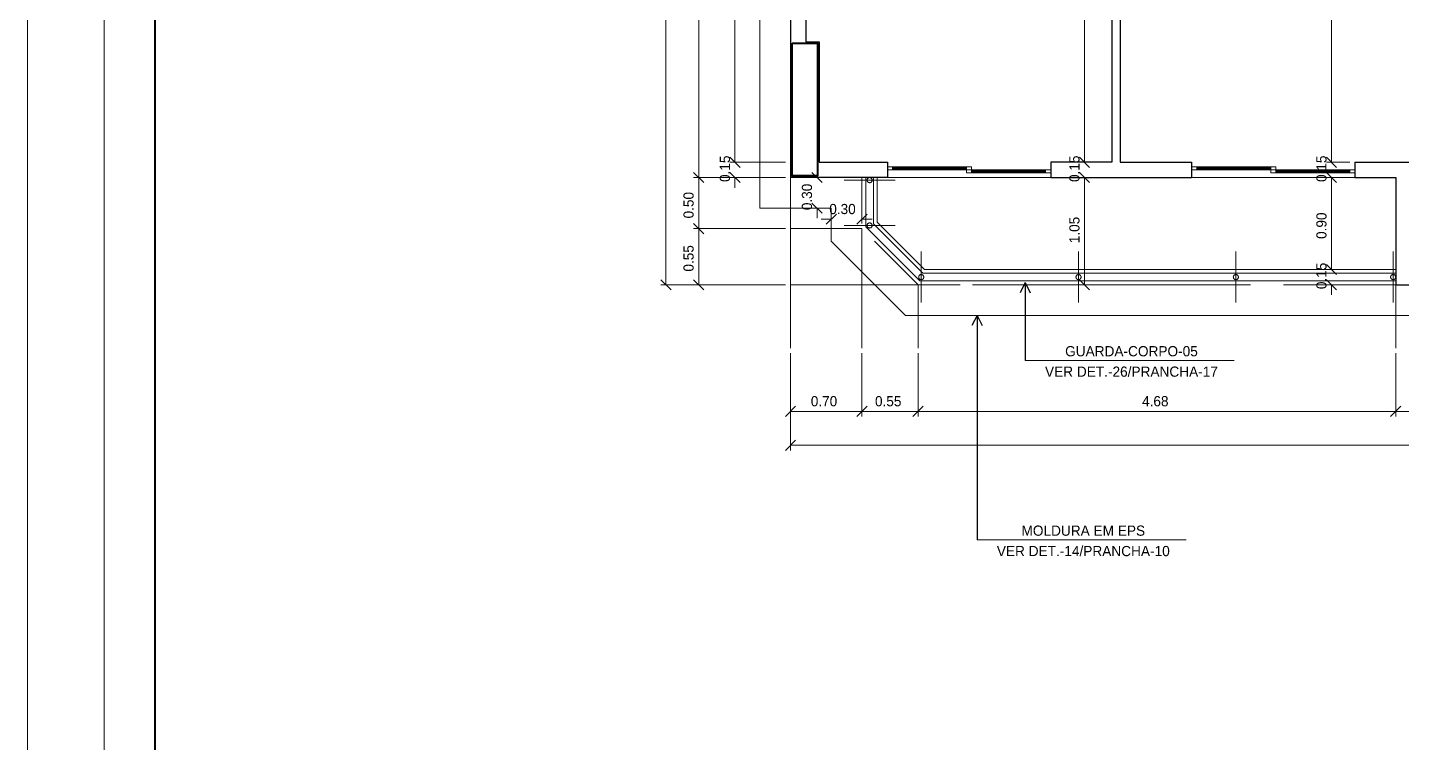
# Model space of a CAD drawing. Header units: metres. Extents: x 2.9 to 62.3, y 8 to 50.1.
# Drawn here: x 2.9 to 16.36, y 29.04 to 36.05 of the extents above; entities that cross this region are included whole.
import ezdxf
from ezdxf.enums import TextEntityAlignment as Align

# ---------------------------------------------------------------- set-up
doc = ezdxf.new("R2010")
doc.units = ezdxf.units.M
doc.header["$MEASUREMENT"] = 0
for name, pattern in [('DGN Style 2', [1.016237, 0.609742, -0.406495]), ('DGN Style 3', [1.422731, 1.016237, -0.406495]), ('DGN Style 4', [1.626995, 0.812989, -0.406495, 0.001016, -0.406495])]:
    doc.linetypes.add(name, pattern=pattern)
doc.layers.get('Defpoints').update_dxf_attribs({"lineweight": 0})
for name, color, linetype, lineweight in [('CORNIJAS_VAR NA PLANTA PTIPO 1', 7, 'Continuous', 0), ('Cotas', 13, 'Continuous', 0), ('Level 1', 7, 'Continuous', 0), ('Level 12', 7, 'Continuous', 0), ('Level 14', 7, 'Continuous', 0), ('Level 21-1', 7, 'Continuous', 0), ('Level 24-1', 7, 'Continuous', 0), ('Level 31', 7, 'Continuous', 0), ('Level 44', 7, 'Continuous', 0), ('Level 50', 7, 'Continuous', 0), ('Level 63', 7, 'Continuous', 0), ('Level 7', 7, 'Continuous', 0)]:
    doc.layers.add(name, color=color, linetype=linetype, lineweight=lineweight)
doc.styles.add('Style-INTL_ENGINEERING', font='INTL_ENGINEERING.shx')
doc.dimstyles.get("Standard").update_dxf_attribs({"dimtxt": 0.18, "dimasz": 0.18, "dimexe": 0.18, "dimexo": 0.0625, "dimgap": 0.09, "dimtad": 0, "dimtih": 1, "dimtoh": 1, "dimdec": 4, "dimzin": 1, "dimdsep": 46, "dimtxsty": 'Standard', "dimcen": 0, "dimadec": 0, "dimazin": 0, "dimtfac": 1, "dimtdec": 4, "dimtofl": 0, "dimtmove": 0, "dimatfit": 3, "dimfxl": 0, "dimtolj": 1, "dimtzin": 1, "dimarcsym": 0})

# ---------------------------------------------------------------- blocks, each defined once
blk = doc.blocks.new('_Oblique')
at = {"color": 0, "linetype": 'ByBlock', "lineweight": -2}
blk.add_line((0.5, 0.5), (-0.5, -0.5), dxfattribs=at)
blk = doc.blocks.new('*D599')
at = {"layer": 'Cotas', "color": 2, "linetype": 'Continuous', "lineweight": 0}
for p, q in [((10.325, 41.139), (9.781, 41.139)), ((9.831, 34.729), (9.831, 41.139)), ((10.325, 34.729), (9.781, 34.729))]:
    blk.add_line(p, q, dxfattribs=at)
at = {"layer": 'Defpoints'}
for p in [(9.831, 41.139), (10.375, 41.139), (9.831, 37.934), (10.375, 34.729)]:
    blk.add_point(p, dxfattribs=at)
at = {"layer": 'Cotas', "color": 2, "linetype": 'Continuous', "lineweight": 0, "xscale": 0.0995, "yscale": 0.0995, "zscale": 0.0995}
for p, rotation in [((9.831, 41.139), 89.99999999999999), ((9.831, 34.729), 270)]:
    blk.add_blockref('_Oblique', p, dxfattribs=dict(at, rotation=rotation))
at = {"layer": 'Cotas', "color": 2, "linetype": 'Continuous', "lineweight": 0, "style": 'Style-INTL_ENGINEERING'}
blk.add_text('6.41', height=0.0995, rotation=90, dxfattribs=at).set_placement((9.732, 37.818), align=Align.MIDDLE_LEFT)
blk = doc.blocks.new('*D321')
at = {"layer": 'Cotas', "color": 2, "linetype": 'Continuous', "lineweight": 0}
for p, q in [((9.831, 34.829), (9.831, 34.729)), ((10.325, 34.729), (9.781, 34.729)), ((10.325, 34.579), (9.781, 34.579)), ((9.831, 34.48), (9.831, 34.579))]:
    blk.add_line(p, q, dxfattribs=at)
at = {"layer": 'Defpoints'}
for p in [(9.831, 34.729), (9.831, 34.654), (10.375, 34.729), (10.375, 34.579)]:
    blk.add_point(p, dxfattribs=at)
at = {"layer": 'Cotas', "color": 2, "linetype": 'Continuous', "lineweight": 0, "xscale": 0.0995, "yscale": 0.0995, "zscale": 0.0995}
for p, rotation in [((9.831, 34.729), 270), ((9.831, 34.579), 90)]:
    blk.add_blockref('_Oblique', p, dxfattribs=dict(at, rotation=rotation))
at = {"layer": 'Cotas', "color": 2, "linetype": 'Continuous', "lineweight": 0, "style": 'Style-INTL_ENGINEERING'}
blk.add_text('0.15', height=0.0995, rotation=90, dxfattribs=at).set_placement((9.732, 34.536), align=Align.MIDDLE_LEFT)
blk = doc.blocks.new('*D620')
at = {"layer": 'Cotas', "color": 2, "linetype": 'Continuous', "lineweight": 0}
for p, q in [((16.305, 32.86), (16.305, 32.239)), ((18.135, 32.86), (18.135, 32.239)), ((18.135, 32.288), (16.305, 32.288))]:
    blk.add_line(p, q, dxfattribs=at)
at = {"layer": 'Defpoints'}
for p in [(16.305, 32.909), (18.135, 32.909), (16.305, 32.288), (17.22, 32.288)]:
    blk.add_point(p, dxfattribs=at)
at = {"layer": 'Cotas', "color": 2, "linetype": 'Continuous', "lineweight": 0, "xscale": 0.0995, "yscale": 0.0995, "zscale": 0.0995, "rotation": 180}
blk.add_blockref('_Oblique', (16.305, 32.288), dxfattribs=at)
at = {"layer": 'Cotas', "color": 2, "linetype": 'Continuous', "lineweight": 0, "xscale": 0.0995, "yscale": 0.0995, "zscale": 0.0995}
blk.add_blockref('_Oblique', (18.135, 32.288), dxfattribs=at)
at = {"layer": 'Cotas', "color": 2, "linetype": 'Continuous', "lineweight": 0, "style": 'Style-INTL_ENGINEERING'}
blk.add_text('1.83', height=0.0995, dxfattribs=at).set_placement((17.106, 32.388), align=Align.MIDDLE_LEFT)
blk = doc.blocks.new('*D621')
at = {"layer": 'Cotas', "color": 2, "linetype": 'Continuous', "lineweight": 0}
for p, q in [((11.625, 32.86), (11.625, 32.239)), ((16.305, 32.86), (16.305, 32.239)), ((16.305, 32.288), (11.625, 32.288))]:
    blk.add_line(p, q, dxfattribs=at)
at = {"layer": 'Defpoints'}
for p in [(11.625, 32.909), (16.305, 32.909), (11.625, 32.288), (13.965, 32.288)]:
    blk.add_point(p, dxfattribs=at)
at = {"layer": 'Cotas', "color": 2, "linetype": 'Continuous', "lineweight": 0, "xscale": 0.0995, "yscale": 0.0995, "zscale": 0.0995, "rotation": 180}
blk.add_blockref('_Oblique', (11.625, 32.288), dxfattribs=at)
at = {"layer": 'Cotas', "color": 2, "linetype": 'Continuous', "lineweight": 0, "xscale": 0.0995, "yscale": 0.0995, "zscale": 0.0995}
blk.add_blockref('_Oblique', (16.305, 32.288), dxfattribs=at)
at = {"layer": 'Cotas', "color": 2, "linetype": 'Continuous', "lineweight": 0, "style": 'Style-INTL_ENGINEERING'}
blk.add_text('4.68', height=0.0995, dxfattribs=at).set_placement((13.82, 32.388), align=Align.MIDDLE_LEFT)
blk = doc.blocks.new('*D622')
at = {"layer": 'Cotas', "color": 2, "linetype": 'Continuous', "lineweight": 0}
for p, q in [((11.075, 32.86), (11.075, 32.239)), ((11.625, 32.86), (11.625, 32.239)), ((11.625, 32.288), (11.075, 32.288))]:
    blk.add_line(p, q, dxfattribs=at)
at = {"layer": 'Defpoints'}
for p in [(11.075, 32.909), (11.625, 32.909), (11.075, 32.288), (11.35, 32.288)]:
    blk.add_point(p, dxfattribs=at)
at = {"layer": 'Cotas', "color": 2, "linetype": 'Continuous', "lineweight": 0, "xscale": 0.0995, "yscale": 0.0995, "zscale": 0.0995, "rotation": 180}
blk.add_blockref('_Oblique', (11.075, 32.288), dxfattribs=at)
at = {"layer": 'Cotas', "color": 2, "linetype": 'Continuous', "lineweight": 0, "xscale": 0.0995, "yscale": 0.0995, "zscale": 0.0995}
blk.add_blockref('_Oblique', (11.625, 32.288), dxfattribs=at)
at = {"layer": 'Cotas', "color": 2, "linetype": 'Continuous', "lineweight": 0, "style": 'Style-INTL_ENGINEERING'}
blk.add_text('0.55', height=0.0995, dxfattribs=at).set_placement((11.203, 32.388), align=Align.MIDDLE_LEFT)
blk = doc.blocks.new('*D623')
at = {"layer": 'Cotas', "color": 2, "linetype": 'Continuous', "lineweight": 0}
for p, q in [((10.375, 32.86), (10.375, 32.239)), ((11.075, 32.86), (11.075, 32.239)), ((11.075, 32.288), (10.375, 32.288))]:
    blk.add_line(p, q, dxfattribs=at)
at = {"layer": 'Defpoints'}
for p in [(10.375, 32.909), (11.075, 32.909), (10.375, 32.288), (10.725, 32.288)]:
    blk.add_point(p, dxfattribs=at)
at = {"layer": 'Cotas', "color": 2, "linetype": 'Continuous', "lineweight": 0, "xscale": 0.0995, "yscale": 0.0995, "zscale": 0.0995, "rotation": 180}
blk.add_blockref('_Oblique', (10.375, 32.288), dxfattribs=at)
at = {"layer": 'Cotas', "color": 2, "linetype": 'Continuous', "lineweight": 0, "xscale": 0.0995, "yscale": 0.0995, "zscale": 0.0995}
blk.add_blockref('_Oblique', (11.075, 32.288), dxfattribs=at)
at = {"layer": 'Cotas', "color": 2, "linetype": 'Continuous', "lineweight": 0, "style": 'Style-INTL_ENGINEERING'}
blk.add_text('0.70', height=0.0995, dxfattribs=at).set_placement((10.574, 32.388), align=Align.MIDDLE_LEFT)
blk = doc.blocks.new('*D330')
at = {"layer": 'Cotas', "color": 2, "linetype": 'Continuous', "lineweight": 0}
for p, q in [((10.375, 32.86), (10.375, 31.906)), ((50.625, 32.86), (50.625, 31.906)), ((50.625, 31.956), (10.375, 31.956))]:
    blk.add_line(p, q, dxfattribs=at)
at = {"layer": 'Defpoints'}
for p in [(10.375, 32.909), (50.625, 32.909), (10.375, 31.956), (30.5, 31.956)]:
    blk.add_point(p, dxfattribs=at)
at = {"layer": 'Cotas', "color": 2, "linetype": 'Continuous', "lineweight": 0, "xscale": 0.0995, "yscale": 0.0995, "zscale": 0.0995, "rotation": 180}
blk.add_blockref('_Oblique', (10.375, 31.956), dxfattribs=at)
at = {"layer": 'Cotas', "color": 2, "linetype": 'Continuous', "lineweight": 0, "xscale": 0.0995, "yscale": 0.0995, "zscale": 0.0995}
blk.add_blockref('_Oblique', (50.625, 31.956), dxfattribs=at)
at = {"layer": 'Cotas', "color": 2, "linetype": 'Continuous', "lineweight": 0, "style": 'Style-INTL_ENGINEERING'}
blk.add_text('40.25', height=0.0995, dxfattribs=at).set_placement((30.309, 32.055), align=Align.MIDDLE_LEFT)
blk = doc.blocks.new('*D624')
at = {"layer": 'Cotas', "color": 2, "linetype": 'Continuous', "lineweight": 0}
for p, q in [((10.325, 34.579), (9.426, 34.579)), ((9.476, 34.579), (9.476, 34.079)), ((10.325, 34.079), (9.426, 34.079))]:
    blk.add_line(p, q, dxfattribs=at)
at = {"layer": 'Defpoints'}
for p in [(10.375, 34.579), (9.476, 34.329), (9.476, 34.079), (10.375, 34.079)]:
    blk.add_point(p, dxfattribs=at)
at = {"layer": 'Cotas', "color": 2, "linetype": 'Continuous', "lineweight": 0, "xscale": 0.0995, "yscale": 0.0995, "zscale": 0.0995}
for p, rotation in [((9.476, 34.579), 90), ((9.476, 34.079), 270)]:
    blk.add_blockref('_Oblique', p, dxfattribs=dict(at, rotation=rotation))
at = {"layer": 'Cotas', "color": 2, "linetype": 'Continuous', "lineweight": 0, "style": 'Style-INTL_ENGINEERING'}
blk.add_text('0.50', height=0.0995, rotation=90, dxfattribs=at).set_placement((9.376, 34.179), align=Align.MIDDLE_LEFT)
blk = doc.blocks.new('*D625')
at = {"layer": 'Cotas', "color": 2, "linetype": 'Continuous', "lineweight": 0}
for p, q in [((10.325, 34.079), (9.426, 34.079)), ((9.476, 34.079), (9.476, 33.529)), ((10.325, 33.529), (9.426, 33.529))]:
    blk.add_line(p, q, dxfattribs=at)
at = {"layer": 'Defpoints'}
for p in [(10.375, 34.079), (9.476, 33.804), (9.476, 33.529), (10.375, 33.529)]:
    blk.add_point(p, dxfattribs=at)
at = {"layer": 'Cotas', "color": 2, "linetype": 'Continuous', "lineweight": 0, "xscale": 0.0995, "yscale": 0.0995, "zscale": 0.0995}
for p, rotation in [((9.476, 34.079), 90), ((9.476, 33.529), 270)]:
    blk.add_blockref('_Oblique', p, dxfattribs=dict(at, rotation=rotation))
at = {"layer": 'Cotas', "color": 2, "linetype": 'Continuous', "lineweight": 0, "style": 'Style-INTL_ENGINEERING'}
blk.add_text('0.55', height=0.0995, rotation=90, dxfattribs=at).set_placement((9.376, 33.658), align=Align.MIDDLE_LEFT)
blk = doc.blocks.new('*D331')
at = {"layer": 'Cotas', "color": 2, "linetype": 'Continuous', "lineweight": 0}
for p, q in [((10.325, 41.289), (9.426, 41.289)), ((9.476, 41.289), (9.476, 34.579)), ((10.325, 34.579), (9.426, 34.579))]:
    blk.add_line(p, q, dxfattribs=at)
at = {"layer": 'Defpoints'}
for p in [(10.375, 41.289), (9.476, 37.934), (9.476, 34.579), (10.375, 34.579)]:
    blk.add_point(p, dxfattribs=at)
at = {"layer": 'Cotas', "color": 2, "linetype": 'Continuous', "lineweight": 0, "xscale": 0.0995, "yscale": 0.0995, "zscale": 0.0995}
for p, rotation in [((9.476, 41.289), 89.99999999999999), ((9.476, 34.579), 270)]:
    blk.add_blockref('_Oblique', p, dxfattribs=dict(at, rotation=rotation))
at = {"layer": 'Cotas', "color": 2, "linetype": 'Continuous', "lineweight": 0, "style": 'Style-INTL_ENGINEERING'}
blk.add_text('6.71', height=0.0995, rotation=90, dxfattribs=at).set_placement((9.376, 37.818), align=Align.MIDDLE_LEFT)
blk = doc.blocks.new('*D332')
at = {"layer": 'Cotas', "color": 2, "linetype": 'Continuous', "lineweight": 0}
for p, q in [((10.325, 41.289), (9.106, 41.289)), ((9.155, 41.289), (9.155, 33.529)), ((10.325, 33.529), (9.106, 33.529))]:
    blk.add_line(p, q, dxfattribs=at)
at = {"layer": 'Defpoints'}
for p in [(10.375, 41.289), (9.155, 37.409), (9.155, 33.529), (10.375, 33.529)]:
    blk.add_point(p, dxfattribs=at)
at = {"layer": 'Cotas', "color": 2, "linetype": 'Continuous', "lineweight": 0, "xscale": 0.0995, "yscale": 0.0995, "zscale": 0.0995}
for p, rotation in [((9.155, 41.289), 90), ((9.155, 33.529), 270)]:
    blk.add_blockref('_Oblique', p, dxfattribs=dict(at, rotation=rotation))
at = {"layer": 'Cotas', "color": 2, "linetype": 'Continuous', "lineweight": 0, "style": 'Style-INTL_ENGINEERING'}
blk.add_text('7.76', height=0.0995, rotation=90, dxfattribs=at).set_placement((9.056, 37.265), align=Align.MIDDLE_LEFT)
blk = doc.blocks.new('*D638')
at = {"layer": 'Cotas', "color": 2, "linetype": 'Continuous', "lineweight": 0}
for p, q in [((15.855, 34.579), (15.627, 34.579)), ((15.676, 33.679), (15.676, 34.579)), ((16.255, 33.679), (15.627, 33.679))]:
    blk.add_line(p, q, dxfattribs=at)
at = {"layer": 'Defpoints'}
for p in [(15.676, 34.579), (15.905, 34.579), (15.676, 34.129), (16.305, 33.679)]:
    blk.add_point(p, dxfattribs=at)
at = {"layer": 'Cotas', "color": 2, "linetype": 'Continuous', "lineweight": 0, "xscale": 0.0995, "yscale": 0.0995, "zscale": 0.0995}
for p, rotation in [((15.676, 34.579), 90), ((15.676, 33.679), 270)]:
    blk.add_blockref('_Oblique', p, dxfattribs=dict(at, rotation=rotation))
at = {"layer": 'Cotas', "color": 2, "linetype": 'Continuous', "lineweight": 0, "style": 'Style-INTL_ENGINEERING'}
blk.add_text('0.90', height=0.0995, rotation=90, dxfattribs=at).set_placement((15.577, 33.978), align=Align.MIDDLE_LEFT)
blk = doc.blocks.new('*D639')
at = {"layer": 'Cotas', "color": 2, "linetype": 'Continuous', "lineweight": 0}
for p, q in [((15.676, 34.829), (15.676, 34.729)), ((15.855, 34.729), (15.627, 34.729)), ((15.855, 34.579), (15.627, 34.579)), ((15.676, 34.48), (15.676, 34.579))]:
    blk.add_line(p, q, dxfattribs=at)
at = {"layer": 'Defpoints'}
for p in [(15.676, 34.729), (15.676, 34.654), (15.905, 34.729), (15.905, 34.579)]:
    blk.add_point(p, dxfattribs=at)
at = {"layer": 'Cotas', "color": 2, "linetype": 'Continuous', "lineweight": 0, "xscale": 0.0995, "yscale": 0.0995, "zscale": 0.0995}
for p, rotation in [((15.676, 34.729), 270), ((15.676, 34.579), 90)]:
    blk.add_blockref('_Oblique', p, dxfattribs=dict(at, rotation=rotation))
at = {"layer": 'Cotas', "color": 2, "linetype": 'Continuous', "lineweight": 0, "style": 'Style-INTL_ENGINEERING'}
blk.add_text('0.15', height=0.0995, rotation=90, dxfattribs=at).set_placement((15.577, 34.536), align=Align.MIDDLE_LEFT)
blk = doc.blocks.new('*D640')
at = {"layer": 'Cotas', "color": 2, "linetype": 'Continuous', "lineweight": 0}
for p, q in [((15.755, 38.429), (15.627, 38.429)), ((15.676, 34.729), (15.676, 38.429)), ((15.855, 34.729), (15.627, 34.729))]:
    blk.add_line(p, q, dxfattribs=at)
at = {"layer": 'Defpoints'}
for p in [(15.676, 38.429), (15.805, 38.429), (15.676, 36.579), (15.905, 34.729)]:
    blk.add_point(p, dxfattribs=at)
at = {"layer": 'Cotas', "color": 2, "linetype": 'Continuous', "lineweight": 0, "xscale": 0.0995, "yscale": 0.0995, "zscale": 0.0995}
for p, rotation in [((15.676, 38.429), 90), ((15.676, 34.729), 270)]:
    blk.add_blockref('_Oblique', p, dxfattribs=dict(at, rotation=rotation))
at = {"layer": 'Cotas', "color": 2, "linetype": 'Continuous', "lineweight": 0, "style": 'Style-INTL_ENGINEERING'}
blk.add_text('3.70', height=0.0995, rotation=90, dxfattribs=at).set_placement((15.577, 36.433), align=Align.MIDDLE_LEFT)
blk = doc.blocks.new('*D335')
at = {"layer": 'Cotas', "color": 2, "linetype": 'Continuous', "lineweight": 0}
for p, q in [((16.255, 33.679), (15.627, 33.679)), ((15.676, 33.779), (15.676, 33.679)), ((16.255, 33.529), (15.627, 33.529)), ((15.676, 33.43), (15.676, 33.529))]:
    blk.add_line(p, q, dxfattribs=at)
at = {"layer": 'Defpoints'}
for p in [(15.676, 33.679), (16.305, 33.679), (15.676, 33.604), (16.305, 33.529)]:
    blk.add_point(p, dxfattribs=at)
at = {"layer": 'Cotas', "color": 2, "linetype": 'Continuous', "lineweight": 0, "xscale": 0.0995, "yscale": 0.0995, "zscale": 0.0995}
for p, rotation in [((15.676, 33.679), 270), ((15.676, 33.529), 90)]:
    blk.add_blockref('_Oblique', p, dxfattribs=dict(at, rotation=rotation))
at = {"layer": 'Cotas', "color": 2, "linetype": 'Continuous', "lineweight": 0, "style": 'Style-INTL_ENGINEERING'}
blk.add_text('0.15', height=0.0995, rotation=90, dxfattribs=at).set_placement((15.577, 33.486), align=Align.MIDDLE_LEFT)
blk = doc.blocks.new('*D672')
at = {"layer": 'Cotas', "color": 2, "linetype": 'Continuous', "lineweight": 0}
for p, q in [((13.475, 38.509), (13.206, 38.509)), ((13.256, 38.509), (13.256, 34.729)), ((13.475, 34.729), (13.206, 34.729))]:
    blk.add_line(p, q, dxfattribs=at)
at = {"layer": 'Defpoints'}
for p in [(13.525, 38.509), (13.256, 36.619), (13.256, 34.729), (13.525, 34.729)]:
    blk.add_point(p, dxfattribs=at)
at = {"layer": 'Cotas', "color": 2, "linetype": 'Continuous', "lineweight": 0, "xscale": 0.0995, "yscale": 0.0995, "zscale": 0.0995}
for p, rotation in [((13.256, 38.509), 90), ((13.256, 34.729), 270)]:
    blk.add_blockref('_Oblique', p, dxfattribs=dict(at, rotation=rotation))
at = {"layer": 'Cotas', "color": 2, "linetype": 'Continuous', "lineweight": 0, "style": 'Style-INTL_ENGINEERING'}
blk.add_text('3.78', height=0.0995, rotation=90, dxfattribs=at).set_placement((13.157, 36.477), align=Align.MIDDLE_LEFT)
blk = doc.blocks.new('*D673')
at = {"layer": 'Cotas', "color": 2, "linetype": 'Continuous', "lineweight": 0}
for p, q in [((13.256, 34.829), (13.256, 34.729)), ((13.475, 34.729), (13.206, 34.729)), ((13.565, 34.579), (13.206, 34.579)), ((13.256, 34.48), (13.256, 34.579))]:
    blk.add_line(p, q, dxfattribs=at)
at = {"layer": 'Defpoints'}
for p in [(13.256, 34.654), (13.525, 34.729), (13.256, 34.579), (13.615, 34.579)]:
    blk.add_point(p, dxfattribs=at)
at = {"layer": 'Cotas', "color": 2, "linetype": 'Continuous', "lineweight": 0, "xscale": 0.0995, "yscale": 0.0995, "zscale": 0.0995}
for p, rotation in [((13.256, 34.729), 270), ((13.256, 34.579), 90)]:
    blk.add_blockref('_Oblique', p, dxfattribs=dict(at, rotation=rotation))
at = {"layer": 'Cotas', "color": 2, "linetype": 'Continuous', "lineweight": 0, "style": 'Style-INTL_ENGINEERING'}
blk.add_text('0.15', height=0.0995, rotation=90, dxfattribs=at).set_placement((13.157, 34.536), align=Align.MIDDLE_LEFT)
blk = doc.blocks.new('*D674')
at = {"layer": 'Cotas', "color": 2, "linetype": 'Continuous', "lineweight": 0}
for p, q in [((13.565, 34.579), (13.206, 34.579)), ((13.256, 34.579), (13.256, 33.529)), ((13.915, 33.529), (13.206, 33.529))]:
    blk.add_line(p, q, dxfattribs=at)
at = {"layer": 'Defpoints'}
for p in [(13.615, 34.579), (13.256, 34.054), (13.256, 33.529), (13.965, 33.529)]:
    blk.add_point(p, dxfattribs=at)
at = {"layer": 'Cotas', "color": 2, "linetype": 'Continuous', "lineweight": 0, "xscale": 0.0995, "yscale": 0.0995, "zscale": 0.0995}
for p, rotation in [((13.256, 34.579), 90), ((13.256, 33.529), 270)]:
    blk.add_blockref('_Oblique', p, dxfattribs=dict(at, rotation=rotation))
at = {"layer": 'Cotas', "color": 2, "linetype": 'Continuous', "lineweight": 0, "style": 'Style-INTL_ENGINEERING'}
blk.add_text('1.05', height=0.0995, rotation=90, dxfattribs=at).set_placement((13.157, 33.936), align=Align.MIDDLE_LEFT)
blk = doc.blocks.new('TerminatorOpen')
at = {"color": 0, "linetype": 'ByBlock', "lineweight": -2}
for q in [(-1, 0.5), (-1, 0), (-1, -0.5)]:
    blk.add_line((0, 0), q, dxfattribs=at)
blk = doc.blocks.new('*D386')
at = {"layer": 'Cotas', "color": 2, "linetype": 'Continuous', "lineweight": 0}
for p, q in [((10.635, 34.679), (10.635, 34.579)), ((10.738, 34.579), (10.586, 34.579)), ((10.725, 34.279), (10.586, 34.279)), ((10.635, 34.18), (10.635, 34.279))]:
    blk.add_line(p, q, dxfattribs=at)
at = {"layer": 'Defpoints'}
for p in [(10.787, 34.579), (10.635, 34.41), (10.635, 34.279), (10.775, 34.279)]:
    blk.add_point(p, dxfattribs=at)
at = {"layer": 'Cotas', "color": 2, "linetype": 'Continuous', "lineweight": 0, "xscale": 0.0995, "yscale": 0.0995, "zscale": 0.0995}
for p, rotation in [((10.635, 34.579), 270), ((10.635, 34.279), 90)]:
    blk.add_blockref('_Oblique', p, dxfattribs=dict(at, rotation=rotation))
at = {"layer": 'Cotas', "color": 2, "linetype": 'Continuous', "lineweight": 0, "style": 'Style-INTL_ENGINEERING'}
blk.add_text('0.30', height=0.0995, rotation=90, dxfattribs=at).set_placement((10.536, 34.26), align=Align.MIDDLE_LEFT)
blk = doc.blocks.new('*D402')
at = {"layer": 'Cotas', "color": 2, "linetype": 'Continuous', "lineweight": 0}
for p, q in [((10.775, 34.141), (10.775, 34.221)), ((11.075, 34.129), (11.075, 34.221)), ((10.675, 34.172), (10.775, 34.172)), ((11.174, 34.172), (11.075, 34.172))]:
    blk.add_line(p, q, dxfattribs=at)
at = {"layer": 'Defpoints'}
for p in [(10.775, 34.172), (10.775, 34.092), (10.906, 34.172), (11.075, 34.079)]:
    blk.add_point(p, dxfattribs=at)
at = {"layer": 'Cotas', "color": 2, "linetype": 'Continuous', "lineweight": 0, "xscale": 0.0995, "yscale": 0.0995, "zscale": 0.0995}
blk.add_blockref('_Oblique', (10.775, 34.172), dxfattribs=at)
at = {"layer": 'Cotas', "color": 2, "linetype": 'Continuous', "lineweight": 0, "xscale": 0.0995, "yscale": 0.0995, "zscale": 0.0995, "rotation": 180}
blk.add_blockref('_Oblique', (11.075, 34.172), dxfattribs=at)
at = {"layer": 'Cotas', "color": 2, "linetype": 'Continuous', "lineweight": 0, "style": 'Style-INTL_ENGINEERING'}
blk.add_text('0.30', height=0.0995, dxfattribs=at).set_placement((10.755, 34.271), align=Align.MIDDLE_LEFT)
blk = doc.blocks.new('PC185')
at = {"layer": 'Level 14', "color": 7, "linetype": 'Continuous', "lineweight": 13, "flags": 128}
for points in [[(0.00001, -0.04504), (0.05, -0.04504), (0.05001, -0.07502), (0.00002, -0.07504)], [(0.77501, -0.04506), (0.05, -0.04504), (0.05, -0.05504), (0.775, -0.05508)], [(0.05, -0.06502), (0.77502, -0.06506), (0.77499, -0.07506), (0.05001, -0.07502)], [(0.82499, -0.04506), (0.77501, -0.04506), (0.77499, -0.07506), (0.825, -0.07506)], [(0.77503, -0.07504), (0.82501, -0.07502), (0.82501, -0.10502), (0.77502, -0.10502)], [(1.55002, -0.07506), (0.82501, -0.07502), (0.82499, -0.08506), (1.55, -0.08504)], [(0.82502, -0.09502), (1.55002, -0.09504), (1.55001, -0.10504), (0.82501, -0.10502)], [(1.60001, -0.07506), (1.55002, -0.07506), (1.55001, -0.10504), (1.60002, -0.10504)]]:
    blk.add_lwpolyline(points, close=True, dxfattribs=at)
at = {"layer": 'Level 31', "color": 30, "linetype": 'Continuous', "lineweight": 0}
blk.add_line((-0.00001, -0.15008), (1.60001, -0.15012), dxfattribs=at)
at = {"layer": 'Level 7', "color": 7, "linetype": 'Continuous', "lineweight": 30, "flags": 128}
for points in [[(0, 0), (-0.00001, -0.15008)], [(1.60001, -0.00002), (1.60001, -0.1501)]]:
    blk.add_lwpolyline(points, dxfattribs=at)
blk = doc.blocks.new('*U197')
at = {"layer": 'Level 1', "color": 3, "linetype": 'DGN Style 4', "lineweight": 0}
blk.add_line((0, 0.25), (0, -0.25), dxfattribs=at)
at = {"layer": 'Level 50', "color": 190, "linetype": 'DGN Style 2', "lineweight": 0}
blk.add_circle((0, 0), 0.025, dxfattribs=at)
blk = doc.blocks.new('*U198')
at = {"layer": 'Level 1', "color": 3, "linetype": 'DGN Style 4', "lineweight": 0}
blk.add_line((0.25, 0), (-0.25, 0), dxfattribs=at)
at = {"layer": 'Level 50', "color": 190, "linetype": 'DGN Style 2', "lineweight": 0}
blk.add_circle((0, 0), 0.025, dxfattribs=at)
blk = doc.blocks.new('*U199')
at = {"layer": 'Level 1', "color": 3, "linetype": 'DGN Style 4', "lineweight": 0}
blk.add_line((0.25, 0), (-0.25, 0), dxfattribs=at)
at = {"layer": 'Level 50', "color": 190, "linetype": 'DGN Style 2', "lineweight": 0}
blk.add_circle((0, 0), 0.025, dxfattribs=at)
blk = doc.blocks.new('*U200')
at = {"layer": 'Level 1', "color": 3, "linetype": 'DGN Style 4', "lineweight": 0}
blk.add_line((0, 0.25), (0, -0.25), dxfattribs=at)
at = {"layer": 'Level 50', "color": 190, "linetype": 'DGN Style 2', "lineweight": 0}
blk.add_circle((0, 0), 0.025, dxfattribs=at)
blk = doc.blocks.new('*U201')
at = {"layer": 'Level 1', "color": 3, "linetype": 'DGN Style 4', "lineweight": 0}
blk.add_line((0, 0.25), (0, -0.25), dxfattribs=at)
at = {"layer": 'Level 50', "color": 190, "linetype": 'DGN Style 2', "lineweight": 0}
blk.add_circle((0, 0), 0.025, dxfattribs=at)
blk = doc.blocks.new('*U202')
at = {"layer": 'Level 1', "color": 3, "linetype": 'DGN Style 4', "lineweight": 0}
blk.add_line((0, 0.25), (0, -0.25), dxfattribs=at)
at = {"layer": 'Level 50', "color": 190, "linetype": 'DGN Style 2', "lineweight": 0}
blk.add_circle((0, 0), 0.025, dxfattribs=at)
blk = doc.blocks.new('*U196')
at = {"layer": 'CORNIJAS_VAR NA PLANTA PTIPO 1', "color": 7, "linetype": 'DGN Style 3', "lineweight": 13, "flags": 128}
blk.add_lwpolyline([(-14.195, -6.288), (-18.875, -6.288), (-19.425, -5.738), (-19.425, -5.238)], dxfattribs=at)
at = {"layer": 'CORNIJAS_VAR NA PLANTA PTIPO 1', "color": 7, "linetype": 'Continuous', "lineweight": 13, "flags": 128}
blk.add_lwpolyline([(-14.195, -6.138), (-18.813, -6.138), (-19.275, -5.676), (-19.275, -5.238)], dxfattribs=at)
blk.add_lwpolyline([(-14.195, -6.138), (-18.813, -6.138), (-19.275, -5.676), (-19.275, -5.238)], dxfattribs=at)
at = {"layer": 'Level 21-1', "color": 7, "linetype": 'Continuous', "lineweight": 13}
for p, q in [((-20.425, -5.538), (-20.425, 1.772)), ((-19.725, -5.538), (-20.425, -5.538)), ((-19.725, -5.862), (-19.725, -5.538)), ((-18.999, -6.588), (-19.725, -5.862)), ((-9.471, -6.588), (-18.999, -6.588))]:
    blk.add_line(p, q, dxfattribs=at)
at = {"layer": 'Level 50', "color": 190, "linetype": 'Continuous', "lineweight": 13, "flags": 128}
for points in [[(-14.195, -6.25), (-18.859, -6.25), (-19.387, -5.722), (-19.387, -5.238)], [(-14.195, -6.175), (-18.828, -6.175), (-19.312, -5.691), (-19.312, -5.238)]]:
    blk.add_lwpolyline(points, dxfattribs=at)
at = {"layer": 'Level 50', "color": 190, "linetype": 'DGN Style 2', "lineweight": 0}
for name, p in [('*U198', (-19.35, -5.263)), ('*U199', (-19.35, -5.707)), ('*U200', (-18.844, -6.213)), ('*U202', (-17.303, -6.213)), ('*U201', (-15.761, -6.213)), ('*U197', (-14.22, -6.213))]:
    blk.add_blockref(name, p, dxfattribs=at)

msp = doc.modelspace()

# ---------------------------------------------------------------- linework, layer by layer
at = {"layer": 'CORNIJAS_VAR NA PLANTA PTIPO 1', "color": 7, "linetype": 'Continuous', "lineweight": 30}
for p, q in [((10.375, 38.709), (10.375, 34.579)), ((10.525, 38.709), (10.525, 35.91)), ((13.525, 38.509), (13.525, 34.729)), ((13.605, 38.429), (13.605, 34.729)), ((10.655, 34.729), (11.325, 34.729)), ((13.525, 34.729), (12.925, 34.729)), ((13.605, 34.729), (14.305, 34.729)), ((15.905, 34.729), (16.605, 34.729)), ((11.325, 34.579), (10.375, 34.579)), ((12.925, 34.579), (14.305, 34.579)), ((15.905, 34.579), (16.305, 34.579)), ((16.305, 33.529), (16.92, 33.529))]:
    msp.add_line(p, q, dxfattribs=at)
at = {"layer": 'CORNIJAS_VAR NA PLANTA PTIPO 1', "color": 7, "linetype": 'Continuous', "lineweight": 30, "flags": 128}
msp.add_lwpolyline([(10.525, 35.91), (10.655, 35.91), (10.655, 34.729)], dxfattribs=at)
at = {"layer": 'Cotas', "color": 2, "linetype": 'Continuous', "lineweight": 0}
for p, q in [((10.375, 34.579), (10.375, 32.909)), ((11.075, 34.079), (10.375, 34.079)), ((11.075, 34.079), (11.075, 32.909)), ((11.625, 33.529), (10.375, 33.529)), ((11.625, 33.529), (11.625, 32.909)), ((16.305, 33.529), (16.305, 32.909))]:
    msp.add_line(p, q, dxfattribs=at)
at = {"layer": 'Level 12', "color": 2, "linetype": 'Continuous', "lineweight": 13}
for p, q in [((14.723, 32.788), (12.675, 32.788)), ((14.251, 31.03), (12.203, 31.03))]:
    msp.add_line(p, q, dxfattribs=at)
at = {"layer": 'Level 24-1', "color": 7, "linetype": 'DGN Style 2', "lineweight": 0, "flags": 128}
msp.add_lwpolyline([(33.725, 41.939), (38.035, 41.939), (38.035, 42.689), (46.865, 42.689), (46.865, 41.289), (50.625, 41.289), (50.625, 34.579), (49.925, 34.579), (49.925, 34.079), (49.375, 33.529), (39.847, 33.529), (39.227, 32.909), (31.911, 32.909), (31.694, 33.126), (29.305, 33.126), (29.088, 32.909), (21.772, 32.909), (21.152, 33.529), (11.625, 33.529), (11.075, 34.079), (11.075, 34.579), (10.375, 34.579), (10.375, 41.289), (14.135, 41.289), (14.135, 42.689), (22.965, 42.689), (22.965, 41.939), (27.274, 41.939), (27.274, 46.725), (33.724, 46.725), (33.725, 41.939)], dxfattribs=at)
at = {"layer": 'Level 44', "color": 1, "linetype": 'Continuous', "lineweight": 40, "flags": 128}
msp.add_lwpolyline([(10.39, 35.895), (10.64, 35.895), (10.64, 34.595), (10.39, 34.595)], close=True, dxfattribs=at)
at = {"layer": 'Level 63', "color": 131, "linetype": 'Continuous', "lineweight": 0}
msp.add_line((3.649, 22.869), (3.649, 50.069), dxfattribs=at)
at = {"layer": 'Level 63', "color": 131, "linetype": 'Continuous', "lineweight": 40}
msp.add_line((4.149, 8.519), (4.149, 49.569), dxfattribs=at)
at = {"layer": 'Level 63', "color": 131, "linetype": 'Continuous', "lineweight": 0, "flags": 128}
msp.add_lwpolyline([(62.35, 50.069), (2.899, 50.069), (2.899, 8.019), (62.35, 8.019)], close=True, dxfattribs=at)
at = {"layer": 'Level 63', "color": 131, "linetype": 'Continuous', "lineweight": 13, "flags": 128}
msp.add_lwpolyline([(56.85, 8.518), (4.149, 8.518), (4.149, 49.569), (56.85, 49.569)], close=True, dxfattribs=at)
at = {"layer": 'Level 7', "color": 7, "linetype": 'Continuous', "lineweight": 30, "flags": 128}
msp.add_lwpolyline([(16.305, 34.579), (16.305, 33.529)], dxfattribs=at)

# ---------------------------------------------------------------- block references
at = {"layer": 'Level 21-1', "color": 7, "linetype": 'Continuous', "lineweight": 13}
msp.add_blockref('*U196', (30.5, 39.817), dxfattribs=at)
at = {"layer": 'Level 7', "color": 30, "linetype": 'Continuous', "lineweight": 0}
for p in [(11.325, 34.729), (14.305, 34.729)]:
    msp.add_blockref('PC185', p, dxfattribs=at)

# ---------------------------------------------------------------- texts
at = {"layer": 'Level 12', "color": 2, "linetype": 'Continuous', "lineweight": 13, "char_height": 0.1, "attachment_point": 5, "line_spacing_factor": 1.200006, "style": 'Style-INTL_ENGINEERING'}
for s, insert in [('GUARDA-CORPO-05\\PVER DET.-26/PRANCHA-17\\P', (13.716, 32.777)), ('MOLDURA EM EPS\\PVER DET.-14/PRANCHA-10\\P', (13.244, 31.019))]:
    msp.add_mtext(s, dxfattribs=dict(at, insert=insert))

# ---------------------------------------------------------------- dimensions: what is measured, and where the dimension line sits
at = {"layer": 'Cotas', "color": 2, "linetype": 'Continuous', "lineweight": 0}
for base, p1, p2, angle, override, picture, middle in [((9.155, 33.529), (10.375, 41.289), (10.375, 33.529), 270, {"dimtxt": 0.0995, "dimasz": 0.0995, "dimexe": 0.0495, "dimexo": 0.0495, "dimgap": 0.0495, "dimtad": 1, "dimtih": 0, "dimtoh": 0, "dimdec": 2, "dimzin": 3, "dimtxsty": 'Style-INTL_ENGINEERING', "dimblk": 'Oblique', "dimclre": 2, "dimtdec": 2, "dimatfit": 1, "dimtolj": 0, "dimtzin": 3, "dimlwe": 0}, '*D332', (9.155, 37.409)), ((9.476, 34.579), (10.375, 41.289), (10.375, 34.579), 270, {"dimtxt": 0.0995, "dimasz": 0.0995, "dimexe": 0.0495, "dimexo": 0.0495, "dimgap": 0.0495, "dimtad": 1, "dimtih": 0, "dimtoh": 0, "dimdec": 2, "dimzin": 3, "dimtxsty": 'Style-INTL_ENGINEERING', "dimblk": 'Oblique', "dimclre": 2, "dimtdec": 2, "dimatfit": 1, "dimtolj": 0, "dimtzin": 3, "dimlwe": 0}, '*D331', (9.476, 37.934)), ((9.831, 41.139), (10.375, 34.729), (10.375, 41.139), 90, {"dimtxt": 0.0995, "dimasz": 0.0995, "dimexe": 0.0495, "dimexo": 0.0495, "dimgap": 0.0495, "dimtad": 1, "dimtih": 0, "dimtoh": 0, "dimdec": 2, "dimzin": 3, "dimtxsty": 'Style-INTL_ENGINEERING', "dimblk": 'Oblique', "dimclre": 2, "dimtdec": 2, "dimatfit": 1, "dimfrac": 2, "dimtolj": 0, "dimtzin": 3, "dimlwe": 0}, '*D599', (9.831, 37.934)), ((13.256, 34.729), (13.525, 38.509), (13.525, 34.729), 270, {"dimtxt": 0.0995, "dimasz": 0.0995, "dimexe": 0.0495, "dimexo": 0.0495, "dimgap": 0.0495, "dimtad": 1, "dimtih": 0, "dimtoh": 0, "dimdec": 2, "dimzin": 3, "dimtxsty": 'Style-INTL_ENGINEERING', "dimblk": 'Oblique', "dimclre": 2, "dimtdec": 2, "dimatfit": 1, "dimtolj": 0, "dimtzin": 3, "dimlwe": 0}, '*D672', (13.256, 36.619)), ((15.676, 38.429), (15.905, 34.729), (15.805, 38.429), 90, {"dimtxt": 0.0995, "dimasz": 0.0995, "dimexe": 0.0495, "dimexo": 0.0495, "dimgap": 0.0495, "dimtad": 1, "dimtih": 0, "dimtoh": 0, "dimdec": 2, "dimzin": 3, "dimtxsty": 'Style-INTL_ENGINEERING', "dimblk": 'Oblique', "dimclre": 2, "dimtdec": 2, "dimatfit": 1, "dimtolj": 0, "dimtzin": 3, "dimlwe": 0}, '*D640', (15.676, 36.579)), ((9.476, 34.079), (10.375, 34.579), (10.375, 34.079), 270, {"dimtxt": 0.0995, "dimasz": 0.0995, "dimexe": 0.0495, "dimexo": 0.0495, "dimgap": 0.0495, "dimtad": 1, "dimtih": 0, "dimtoh": 0, "dimdec": 2, "dimzin": 3, "dimtxsty": 'Style-INTL_ENGINEERING', "dimblk": 'Oblique', "dimclre": 2, "dimtdec": 2, "dimatfit": 1, "dimtolj": 0, "dimtzin": 3, "dimlwe": 0}, '*D624', (9.476, 34.329)), ((13.256, 33.529), (13.615, 34.579), (13.965, 33.529), 270, {"dimtxt": 0.0995, "dimasz": 0.0995, "dimexe": 0.0495, "dimexo": 0.0495, "dimgap": 0.0495, "dimtad": 1, "dimtih": 0, "dimtoh": 0, "dimdec": 2, "dimzin": 3, "dimtxsty": 'Style-INTL_ENGINEERING', "dimblk": 'Oblique', "dimclre": 2, "dimtdec": 2, "dimatfit": 1, "dimtolj": 0, "dimtzin": 3, "dimlwe": 0}, '*D674', (13.256, 34.054)), ((15.676, 34.579), (16.305, 33.679), (15.905, 34.579), 90, {"dimtxt": 0.0995, "dimasz": 0.0995, "dimexe": 0.0495, "dimexo": 0.0495, "dimgap": 0.0495, "dimtad": 1, "dimtih": 0, "dimtoh": 0, "dimdec": 2, "dimzin": 3, "dimtxsty": 'Style-INTL_ENGINEERING', "dimblk": 'Oblique', "dimclre": 2, "dimtdec": 2, "dimatfit": 1, "dimtolj": 0, "dimtzin": 3, "dimlwe": 0}, '*D638', (15.676, 34.129)), ((9.476, 33.529), (10.375, 34.079), (10.375, 33.529), 270, {"dimtxt": 0.0995, "dimasz": 0.0995, "dimexe": 0.0495, "dimexo": 0.0495, "dimgap": 0.0495, "dimtad": 1, "dimtih": 0, "dimtoh": 0, "dimdec": 2, "dimzin": 3, "dimtxsty": 'Style-INTL_ENGINEERING', "dimblk": 'Oblique', "dimclre": 2, "dimtdec": 2, "dimatfit": 1, "dimtolj": 0, "dimtzin": 3, "dimlwe": 0}, '*D625', (9.476, 33.804)), ((10.375, 32.288), (11.075, 32.909), (10.375, 32.909), 180, {"dimtxt": 0.0995, "dimasz": 0.0995, "dimexe": 0.0495, "dimexo": 0.0495, "dimgap": 0.0495, "dimtad": 1, "dimtih": 0, "dimtoh": 0, "dimdec": 2, "dimzin": 3, "dimtxsty": 'Style-INTL_ENGINEERING', "dimblk": 'Oblique', "dimclre": 2, "dimtdec": 2, "dimatfit": 1, "dimtolj": 0, "dimtzin": 3, "dimlwe": 0}, '*D623', (10.725, 32.288)), ((10.375, 31.956), (50.625, 32.909), (10.375, 32.909), 180, {"dimtxt": 0.0995, "dimasz": 0.0995, "dimexe": 0.0495, "dimexo": 0.0495, "dimgap": 0.0495, "dimtad": 1, "dimtih": 0, "dimtoh": 0, "dimdec": 2, "dimzin": 3, "dimtxsty": 'Style-INTL_ENGINEERING', "dimblk": 'Oblique', "dimclre": 2, "dimtdec": 2, "dimatfit": 1, "dimtolj": 0, "dimtzin": 3, "dimlwe": 0}, '*D330', (30.5, 31.956)), ((11.075, 32.288), (11.625, 32.909), (11.075, 32.909), 180, {"dimtxt": 0.0995, "dimasz": 0.0995, "dimexe": 0.0495, "dimexo": 0.0495, "dimgap": 0.0495, "dimtad": 1, "dimtih": 0, "dimtoh": 0, "dimdec": 2, "dimzin": 3, "dimtxsty": 'Style-INTL_ENGINEERING', "dimblk": 'Oblique', "dimclre": 2, "dimtdec": 2, "dimatfit": 1, "dimtolj": 0, "dimtzin": 3, "dimlwe": 0}, '*D622', (11.35, 32.288)), ((11.625, 32.288), (16.305, 32.909), (11.625, 32.909), 180, {"dimtxt": 0.0995, "dimasz": 0.0995, "dimexe": 0.0495, "dimexo": 0.0495, "dimgap": 0.0495, "dimtad": 1, "dimtih": 0, "dimtoh": 0, "dimdec": 2, "dimzin": 3, "dimtxsty": 'Style-INTL_ENGINEERING', "dimblk": 'Oblique', "dimclre": 2, "dimtdec": 2, "dimatfit": 1, "dimtolj": 0, "dimtzin": 3, "dimlwe": 0}, '*D621', (13.965, 32.288)), ((16.305, 32.288), (18.135, 32.909), (16.305, 32.909), 180, {"dimtxt": 0.0995, "dimasz": 0.0995, "dimexe": 0.0495, "dimexo": 0.0495, "dimgap": 0.0495, "dimtad": 1, "dimtih": 0, "dimtoh": 0, "dimdec": 2, "dimzin": 3, "dimtxsty": 'Style-INTL_ENGINEERING', "dimblk": 'Oblique', "dimclre": 2, "dimtdec": 2, "dimatfit": 1, "dimtolj": 0, "dimtzin": 3, "dimlwe": 0}, '*D620', (17.22, 32.288))]:
    dim = msp.add_linear_dim(base=base, p1=p1, p2=p2, angle=angle, dimstyle='Standard', override=override, dxfattribs=at)
    dim.commit()
    dim.dimension.update_dxf_attribs({"geometry": picture, "text_midpoint": middle})
for base, p1, p2, angle, override, picture, middle in [((9.831, 34.729), (10.375, 34.579), (10.375, 34.729), 90, {"dimtxt": 0.0995, "dimasz": 0.0995, "dimexe": 0.0495, "dimexo": 0.0495, "dimgap": 0.0495, "dimtad": 1, "dimtih": 0, "dimtoh": 0, "dimdec": 2, "dimzin": 3, "dimtxsty": 'Style-INTL_ENGINEERING', "dimblk": 'Oblique', "dimclre": 2, "dimtdec": 2, "dimatfit": 1, "dimfrac": 2, "dimtolj": 0, "dimtzin": 3, "dimlwe": 0}, '*D321', (9.831, 34.654)), ((13.256, 34.579), (13.525, 34.729), (13.615, 34.579), 270, {"dimtxt": 0.0995, "dimasz": 0.0995, "dimexe": 0.0495, "dimexo": 0.0495, "dimgap": 0.0495, "dimtad": 1, "dimtih": 0, "dimtoh": 0, "dimdec": 2, "dimzin": 3, "dimtxsty": 'Style-INTL_ENGINEERING', "dimblk": 'Oblique', "dimclre": 2, "dimtdec": 2, "dimatfit": 1, "dimtolj": 0, "dimtzin": 3, "dimlwe": 0}, '*D673', (13.256, 34.654)), ((15.676, 34.729), (15.905, 34.579), (15.905, 34.729), 90, {"dimtxt": 0.0995, "dimasz": 0.0995, "dimexe": 0.0495, "dimexo": 0.0495, "dimgap": 0.0495, "dimtad": 1, "dimtih": 0, "dimtoh": 0, "dimdec": 2, "dimzin": 3, "dimtxsty": 'Style-INTL_ENGINEERING', "dimblk": 'Oblique', "dimclre": 2, "dimtdec": 2, "dimatfit": 1, "dimtolj": 0, "dimtzin": 3, "dimlwe": 0}, '*D639', (15.676, 34.654)), ((10.635, 34.279), (10.787, 34.579), (10.775, 34.279), 270, {"dimtxt": 0.0995, "dimasz": 0.0995, "dimexe": 0.0495, "dimexo": 0.0495, "dimgap": 0.0495, "dimtad": 1, "dimtih": 0, "dimtoh": 0, "dimdec": 2, "dimzin": 3, "dimtxsty": 'Style-INTL_ENGINEERING', "dimblk": 'Oblique', "dimclre": 2, "dimtdec": 2, "dimatfit": 1, "dimfrac": 2, "dimtolj": 0, "dimtzin": 3, "dimlwe": 0}, '*D386', (10.635, 34.41)), ((10.775, 34.172), (11.075, 34.079), (10.775, 34.092), 180, {"dimtxt": 0.0995, "dimasz": 0.0995, "dimexe": 0.0495, "dimexo": 0.0495, "dimgap": 0.0495, "dimtad": 1, "dimtih": 0, "dimtoh": 0, "dimdec": 2, "dimzin": 3, "dimtxsty": 'Style-INTL_ENGINEERING', "dimblk": 'Oblique', "dimclre": 2, "dimtdec": 2, "dimatfit": 1, "dimfrac": 2, "dimtolj": 0, "dimtzin": 3, "dimlwe": 0}, '*D402', (10.906, 34.172)), ((15.676, 33.679), (16.305, 33.529), (16.305, 33.679), 90, {"dimtxt": 0.0995, "dimasz": 0.0995, "dimexe": 0.0495, "dimexo": 0.0495, "dimgap": 0.0495, "dimtad": 1, "dimtih": 0, "dimtoh": 0, "dimdec": 2, "dimzin": 3, "dimtxsty": 'Style-INTL_ENGINEERING', "dimblk": 'Oblique', "dimclre": 2, "dimtdec": 2, "dimatfit": 1, "dimtolj": 0, "dimtzin": 3, "dimlwe": 0}, '*D335', (15.676, 33.604))]:
    dim = msp.add_linear_dim(base=base, p1=p1, p2=p2, angle=angle, dimstyle='Standard', override=override, dxfattribs=at)
    dim.commit()
    dim.dimension.update_dxf_attribs({"geometry": picture, "text_midpoint": middle, "dimtype": 160})

# ---------------------------------------------------------------- leaders
at = {"layer": 'Level 12', "color": 2, "linetype": 'Continuous', "lineweight": 13}
for points in [[(12.675, 33.55), (12.675, 32.788)], [(12.203, 33.229), (12.203, 31.03)]]:
    msp.add_leader(points, dimstyle='Standard', override={"dimtxt": 0.0995, "dimasz": 0.0995, "dimgap": 0, "dimtad": 1, "dimtxsty": 'Style-INTL_ENGINEERING', "dimldrblk": 'TerminatorOpen'}, dxfattribs=at)

doc.saveas('drawing.dxf')
